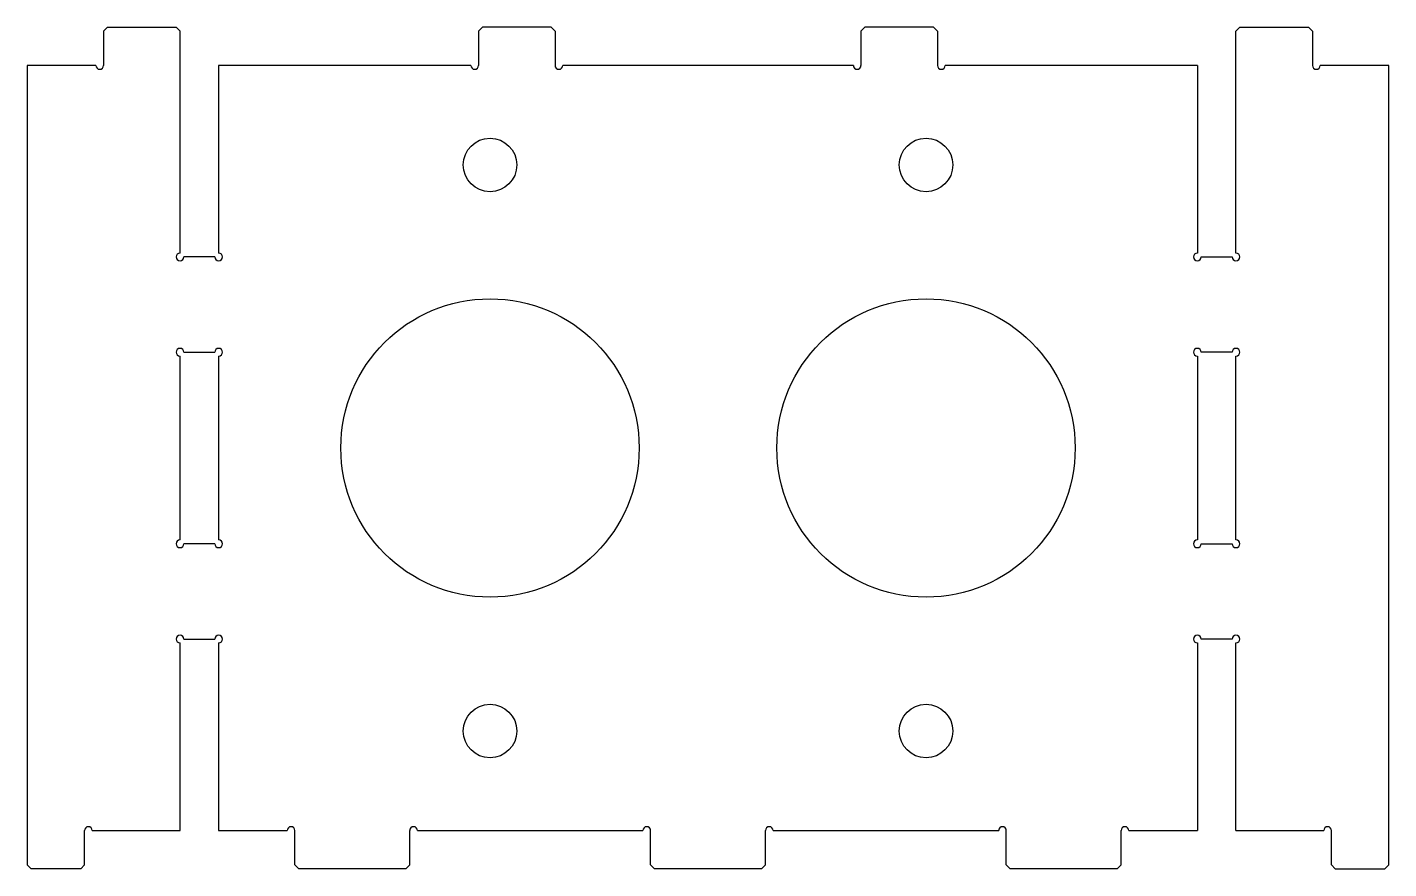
# Model space of a CAD drawing. Extents: x 165 to 521, y 325 to 545.
import ezdxf

# ---------------------------------------------------------------- set-up
doc = ezdxf.new("R2010")
doc.units = 0
doc.linetypes.add('SLD-CONTINUA', pattern=[0])
doc.layers.get('0').update_dxf_attribs({"linetype": 'CONTINUOUS'})

msp = doc.modelspace()

# ---------------------------------------------------------------- linework, layer by layer
at = {"color": 7, "linetype": 'SLD-CONTINUA'}
for p, q in [((186.45, 544.52), (185.45, 543.52)), ((185.45, 543.52), (185.45, 534.52)), ((186.45, 544.52), (204.45, 544.52)), ((205.45, 543.52), (204.45, 544.52)), ((205.45, 485.47), (205.45, 543.52)), ((284.5, 544.52), (283.5, 543.52)), ((283.5, 543.52), (283.5, 534.52)), ((302.5, 544.52), (284.5, 544.52)), ((303.5, 543.52), (302.5, 544.52)), ((303.5, 543.52), (303.5, 534.52)), ((384.5, 544.52), (383.5, 543.52)), ((383.5, 543.52), (383.5, 534.52)), ((402.5, 544.52), (384.5, 544.52)), ((403.5, 543.52), (402.5, 544.52)), ((403.5, 543.52), (403.5, 534.52)), ((482.55, 544.52), (481.55, 543.52)), ((481.55, 485.47), (481.55, 543.52)), ((482.55, 544.52), (500.55, 544.52)), ((501.55, 543.52), (500.55, 544.52)), ((501.55, 543.52), (501.55, 534.52)), ((165.5, 534.52), (165.5, 325.52)), ((183.45, 534.52), (165.5, 534.52)), ((215.55, 534.52), (215.55, 485.47)), ((281.5, 534.52), (215.55, 534.52)), ((381.5, 534.52), (305.5, 534.52)), ((471.45, 534.52), (405.5, 534.52)), ((471.45, 534.52), (471.45, 485.47)), ((521.5, 534.52), (503.55, 534.52)), ((521.5, 325.52), (521.5, 534.52)), ((214.55, 484.47), (206.45, 484.47)), ((472.45, 484.47), (480.55, 484.47)), ((206.45, 459.57), (214.55, 459.57)), ((480.55, 459.57), (472.45, 459.57)), ((205.45, 410.47), (205.45, 458.57)), ((215.55, 458.57), (215.55, 410.47)), ((471.45, 458.57), (471.45, 410.47)), ((481.55, 410.47), (481.55, 458.57)), ((214.55, 409.47), (206.45, 409.47)), ((472.45, 409.47), (480.55, 409.47)), ((206.45, 384.57), (214.55, 384.57)), ((480.55, 384.57), (472.45, 384.57)), ((205.45, 334.52), (205.45, 383.57)), ((215.55, 383.57), (215.55, 334.52)), ((471.45, 383.57), (471.45, 334.52)), ((481.55, 334.52), (481.55, 383.57)), ((180.5, 325.52), (180.5, 334.52)), ((182.5, 334.52), (205.45, 334.52)), ((215.55, 334.52), (233.5, 334.52)), ((235.5, 325.52), (235.5, 334.52)), ((265.5, 325.52), (265.5, 334.52)), ((267.5, 334.52), (326.5, 334.52)), ((328.5, 325.52), (328.5, 334.52)), ((358.5, 325.52), (358.5, 334.52)), ((360.5, 334.52), (419.5, 334.52)), ((421.5, 325.52), (421.5, 334.52)), ((451.5, 325.52), (451.5, 334.52)), ((453.5, 334.52), (471.45, 334.52)), ((481.55, 334.52), (504.5, 334.52)), ((506.5, 325.52), (506.5, 334.52)), ((165.5, 325.52), (166.5, 324.52)), ((179.5, 324.52), (166.5, 324.52)), ((179.5, 324.52), (180.5, 325.52)), ((235.5, 325.52), (236.5, 324.52)), ((264.5, 324.52), (236.5, 324.52)), ((264.5, 324.52), (265.5, 325.52)), ((328.5, 325.52), (329.5, 324.52)), ((357.5, 324.52), (329.5, 324.52)), ((357.5, 324.52), (358.5, 325.52)), ((421.5, 325.52), (422.5, 324.52)), ((450.5, 324.52), (422.5, 324.52)), ((450.5, 324.52), (451.5, 325.52)), ((506.5, 325.52), (507.5, 324.52)), ((507.5, 324.52), (520.5, 324.52)), ((520.5, 324.52), (521.5, 325.52))]:
    msp.add_line(p, q, dxfattribs=at)
for centre, radius in [((286.5, 508.52), 7), ((400.5, 508.52), 7), ((286.5, 434.52), 39), ((400.5, 434.52), 39), ((286.5, 360.52), 7), ((400.5, 360.52), 7)]:
    msp.add_circle(centre, radius, dxfattribs=at)
for centre, start, end in [((184.45, 534.52), 180, 0), ((282.5, 534.52), 180, 0), ((304.5, 534.52), 180, 0), ((382.5, 534.52), 180, 0), ((404.5, 534.52), 180, 0), ((502.55, 534.52), 180, 0), ((205.45, 484.47), 90, 0), ((215.55, 484.47), 180, 90), ((471.45, 484.47), 90, 0), ((481.55, 484.47), 180, 90), ((205.45, 459.57), 360, 270), ((215.55, 459.57), 270, 180), ((471.45, 459.57), 0, 270), ((481.55, 459.57), 270, 180), ((205.45, 409.47), 90, 0), ((215.55, 409.47), 180, 90), ((471.45, 409.47), 90, 0), ((481.55, 409.47), 180, 90), ((205.45, 384.57), 0, 270), ((215.55, 384.57), 270, 180), ((471.45, 384.57), 0, 270), ((481.55, 384.57), 270, 180), ((181.5, 334.52), 0, 180), ((234.5, 334.52), 0, 180), ((266.5, 334.52), 0, 180), ((327.5, 334.52), 0, 180), ((359.5, 334.52), 0, 180), ((420.5, 334.52), 0, 180), ((452.5, 334.52), 0, 180), ((505.5, 334.52), 0, 180)]:
    msp.add_arc(centre, 1, start, end, dxfattribs=at)

doc.saveas('drawing.dxf')
